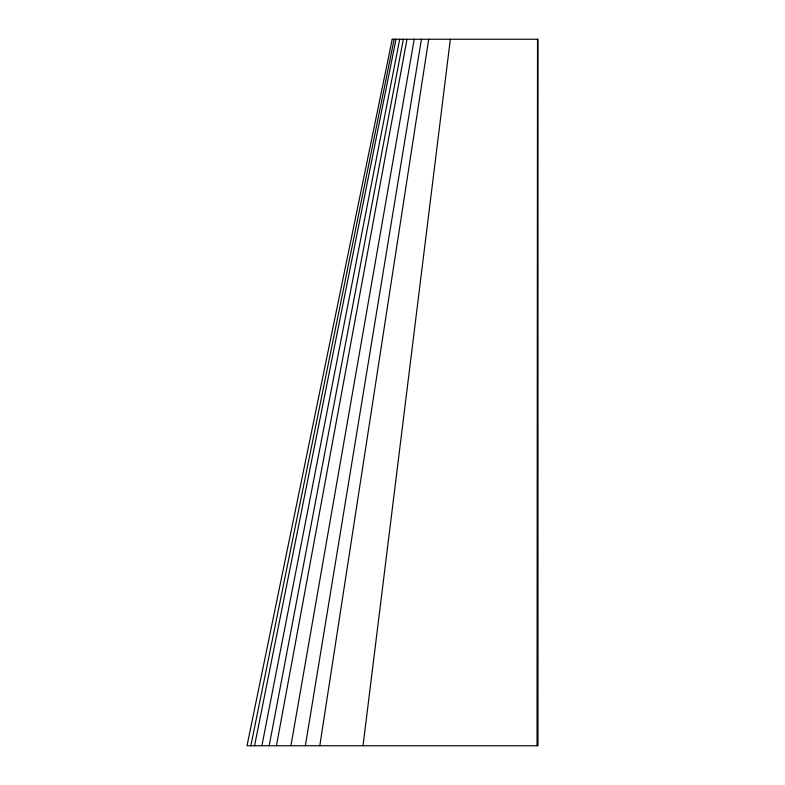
<?xml version="1.0" encoding="UTF-8"?>
<svg xmlns="http://www.w3.org/2000/svg" width="785" height="785" viewBox="0 0 785 785"><rect width="100%" height="100%" fill="white"/><g stroke="black" fill="none" stroke-linecap="round" stroke-linejoin="round"><path stroke-width="1.18" d="M537.028 745.75L537.509 39.25M363.023 745.75L450.345 39.25M319.789 745.75L428.688 39.25M305.365 745.75L421.457 39.25M290.921 745.75L414.225 39.25M276.438 745.75L406.973 39.25M269.176 745.75L403.333 39.25M261.896 745.75L399.683 39.25M254.556 745.75L396.013 39.25M250.857 745.75L394.158 39.25M392.225 39.25L247.01 745.75L537.99 745.75L537.99 39.25L392.225 39.25"/></g></svg>
